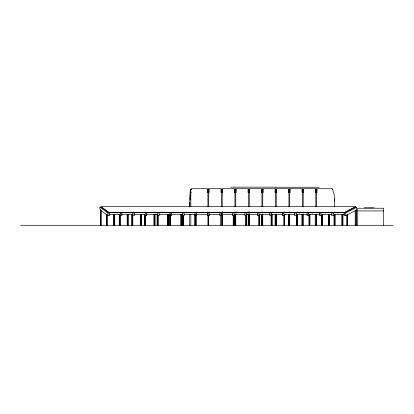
<?xml version="1.0" encoding="UTF-8"?>
<svg xmlns="http://www.w3.org/2000/svg" width="414" height="414" viewBox="0 0 414 414"><rect width="100%" height="100%" fill="white"/><g stroke="black" fill="none" stroke-linecap="round" stroke-linejoin="round"><path stroke-width="0.62" d="M209.122 211.901L209.08 215.637L207.466 215.637L207.476 214.374M209.08 215.637L209.091 214.374M332.095 188.717L332.794 189.793L333.844 193.328A39.149 31.459 10.6 0 1 334.476 198.818L334.31 201.809M189.824 203.802L189.772 206.938M190.005 199.429L190.243 193.804M190.347 191.304L190.43 189.426L191.506 189.426M190.14 199.444L190.243 196.945M190.347 194.445L190.43 189.426M189.679 206.731L190.186 190.849A15.763 6.127 -0.4 0 1 190.823 189.219L191.284 188.717L332.349 188.717L332.458 189.84M221.557 215.637L221.557 212.946L219.943 212.946L219.943 215.637L221.557 215.637L222.132 212.48M234.438 214.499L234.029 215.637L232.414 215.637L232.414 212.946L234.029 212.946L233.998 225.283M246.496 215.637L246.496 212.946L244.881 212.946L244.881 215.637L246.496 215.637L247.406 213.934M258.952 215.637L258.952 212.946L257.342 212.946L257.342 215.637L258.952 215.637L260.054 214.09M260.784 213.055L261.519 212.02M272.66 214.219L271.403 215.637L269.793 215.637L269.793 212.946L270.627 211.999M271.403 215.637L271.403 212.946L272.241 211.999M285.225 214.328L283.838 215.637L282.229 215.637L282.229 212.946L283.155 212.071M282.229 212.946L283.838 212.946L284.765 212.071M286.612 213.013L287.539 212.139M297.759 214.421L296.253 215.637L294.649 215.637L294.649 212.946L295.648 212.134M294.649 212.946L296.253 212.946L297.257 212.134M299.26 213.2L300.761 211.984M310.655 214.219L308.653 215.637L307.048 215.637L307.048 212.946L308.047 212.237M307.048 212.946L308.653 212.946L309.651 212.237M312.156 213.153L313.657 212.087M323.148 214.302L321.031 215.637L319.427 215.637L319.427 212.946L320.488 212.278M319.427 212.946L321.031 212.946L322.087 212.278M325.264 212.962L326.32 212.294M335.599 214.374L333.384 215.637L331.785 215.637L331.785 212.946L332.892 212.315M331.785 212.946L333.384 212.946L334.491 212.315M337.819 213.112L339.485 212.165M344.112 212.946L355.083 207.264L356.682 207.264L356.682 209.955L345.711 215.637L344.112 215.637L344.112 212.946L345.711 212.946L356.682 207.264M191.641 189.803L190.797 189.803L190.833 206.576M190.43 192.567L191.506 192.567M99.96 207.264L101.565 207.264L109.493 212.946L109.493 215.637L107.888 215.637L99.96 209.955L99.96 207.264L107.888 212.946L109.493 212.946M100.364 207.336L101.373 207.336M355.196 207.336L356.283 207.336M364.201 207.787L374.09 207.787M351.869 208.232L353.908 208.232M348.702 210.027L350.601 210.027M357.727 210.928L383.654 210.928M106.621 211.823L107.63 211.823M346.534 211.823L347.62 211.823M108.432 212.718L119.144 212.718M120.94 212.718L131.75 212.718M133.639 212.718L144.377 212.718M146.204 212.718L157.015 212.718M158.862 212.718L169.662 212.718M170.889 212.718L182.32 212.718M183.562 212.718L194.984 212.718M196.241 212.718L207.652 212.718M208.91 212.718L220.326 212.718M221.578 212.718L232.999 212.718M234.241 212.718L245.036 212.718M246.899 212.718L257.699 212.718M259.547 212.718L270.352 212.718M272.184 212.718L282.995 212.718M284.806 212.718L295.617 212.718M297.412 212.718L308.119 212.718M310.003 212.718L320.172 212.718M322.568 212.718L332.732 212.718M335.112 212.718L345.266 212.718M119.299 212.134L120.288 212.946L121.897 212.946L121.897 215.637L120.288 215.637L118.802 214.421M131.792 212.071L132.708 212.946L134.317 212.946L134.317 215.637L132.708 215.637L131.336 214.328M144.315 211.999L145.143 212.946L146.753 212.946L146.753 215.637L145.143 215.637L143.906 214.219M209.08 212.946L207.466 212.946L207.466 215.637M269.793 212.946L271.403 212.946M234.541 214.292L236.156 214.292M248.053 214.292L249.668 214.292M108.965 214.514L119.672 214.514M121.571 214.514L131.75 214.514M133.639 214.514L145.009 214.514M146.204 214.514L157.015 214.514M158.904 214.514L170.252 214.514M171.525 214.514L182.32 214.514M184.194 214.514L194.984 214.514M196.241 214.514L207.652 214.514M208.91 214.514L220.326 214.514M221.578 214.514L232.368 214.514M234.241 214.514L245.036 214.514M246.899 214.514L257.699 214.514M259.547 214.514L270.352 214.514M272.184 214.514L282.364 214.514M284.806 214.514L294.985 214.514M297.412 214.514L307.592 214.514M310.003 214.514L320.063 214.514M322.066 214.514L332.106 214.514M334.486 214.514L344.505 214.514M157.589 215.637L159.204 215.637L159.204 212.946L157.589 212.946L157.589 215.637L156.513 214.09M170.05 215.637L171.665 215.637L171.665 212.946L170.05 212.946L170.05 215.637L169.166 213.934M194.989 215.637L196.603 215.637L196.603 212.946L194.989 212.946L194.989 215.637L194.777 214.374M20.7 225.283L393.3 225.283M120.904 212.134L121.897 212.946M115.832 211.984L117.317 213.2M133.401 212.071L134.317 212.946M129.049 212.139L129.965 213.013M145.93 211.999L146.753 212.946M155.079 212.02L155.793 213.055M181.932 213.934L182.517 215.637L184.132 215.637L184.132 212.946L182.517 212.946L182.507 225.283M189.902 203.388L189.679 202.255M196.391 214.374L196.603 215.637M383.654 225.283L383.654 208.232L357.727 208.232L357.727 225.283M356.283 209.898L356.283 225.283M355.993 209.898L355.993 225.283M355.196 210.54L355.196 225.283M347.62 214.39L347.62 225.283M347.33 214.39L347.33 225.283M346.534 215.026L346.534 225.283M345.711 212.946L345.711 215.637M342.968 214.39L342.968 225.283M342.704 214.39L342.704 225.283M342.171 214.39L342.171 225.283M341.907 214.39L341.907 225.283M335.086 214.39L335.086 225.283M334.822 214.39L334.822 225.283M334.476 198.818L334.476 206.565M334.284 215.026L334.284 225.283M334.026 215.026L334.026 225.283M333.384 212.946L333.384 215.637M329.627 214.39L329.627 225.283M329.389 214.39L329.389 225.283M328.825 214.39L328.825 225.283M328.587 214.39L328.587 225.283M322.522 214.39L322.522 225.283M322.289 214.39L322.289 225.283M321.725 215.026L321.725 225.283M321.487 215.026L321.487 225.283M321.031 212.946L321.031 215.637M316.622 206.565L316.622 189.788L315.82 189.788L315.82 206.565M316.622 214.312L316.622 225.283M316.26 214.39L316.26 225.283M316.048 214.39L316.048 225.283M315.245 214.39L315.245 225.283M309.936 214.39L309.936 225.283M309.724 214.39L309.724 225.283M308.922 215.026L308.922 225.283M308.653 212.946L308.653 215.637M303.188 206.845L303.188 189.674L302.386 189.674L302.386 206.845M303.188 211.932L303.188 213.2M303.188 214.473L303.188 225.283M302.867 214.39L302.867 225.283M302.681 214.39L302.681 225.283M301.878 214.39L301.878 225.283M297.33 214.39L297.33 225.283M297.143 214.39L297.143 225.283M296.527 215.668L296.527 225.283M296.341 215.026L296.341 225.283M296.253 212.946L296.253 215.637M289.733 206.814L289.733 189.612L288.925 189.612L288.925 206.814M289.733 211.906L289.733 213.184M289.733 214.457L289.733 225.283M289.453 214.39L289.453 225.283M289.298 214.39L289.298 225.283M288.651 214.39L288.651 225.283M288.491 214.39L288.491 225.283M284.703 214.39L284.703 225.283M284.542 214.39L284.542 225.283M283.838 212.946L283.838 215.637M283.74 215.668L283.74 225.283M276.257 206.814L276.257 189.617L275.45 189.617L275.45 206.814M276.257 211.911L276.257 213.184M276.257 214.457L276.257 225.283M276.024 214.39L276.024 225.283M275.895 214.39L275.895 225.283M275.087 214.39L275.087 225.283M272.055 214.39L272.055 225.283M271.926 214.39L271.926 225.283M271.253 215.668L271.253 225.283M271.118 215.668L271.118 225.283M262.766 206.819L262.766 189.622L261.958 189.622L261.958 206.819M262.766 211.911L262.766 213.184M262.766 214.457L262.766 225.283M262.579 214.39L262.579 225.283M262.476 214.39L262.476 225.283M261.777 214.39L261.777 225.283M261.669 214.39L261.669 225.283M259.402 214.39L259.402 225.283M259.293 214.39L259.293 225.283M258.486 215.668L258.486 225.283M249.668 211.901L249.668 213.096M249.264 206.819L249.264 189.633L248.457 189.633L248.457 206.819M249.264 211.916L249.264 213.189M249.264 214.462L249.264 225.283M249.124 214.39L249.124 225.283M249.047 214.39L249.047 225.283M248.457 211.916L248.457 213.189M248.457 214.462L248.457 225.283M248.317 214.39L248.317 225.283M248.24 214.39L248.24 225.283M248.053 211.901L248.053 213.096M246.728 214.39L246.728 225.283M246.651 214.39L246.651 225.283M245.926 215.668L245.926 225.283M245.844 215.668L245.844 225.283M236.156 211.901L236.156 213.096M235.752 206.824L235.752 189.638L234.945 189.638L234.945 206.824M235.752 211.916L235.752 213.189M235.752 214.462L235.752 225.283M235.659 214.39L235.607 225.283M234.852 214.39L234.852 225.283M234.8 214.39L234.8 225.283M234.055 215.026L234.055 225.283M233.248 215.668L233.191 225.283M222.644 211.901L222.644 213.096M222.24 206.829L222.24 189.643L221.433 189.643L221.433 206.829M222.24 211.921L222.24 213.194M222.24 214.468L222.24 225.283M222.189 214.39L222.163 225.283M221.371 214.39L221.355 225.283M220.538 215.668L220.564 225.283M208.718 206.829L208.718 189.648L207.911 189.648L207.911 206.829M208.718 215.668L208.718 225.283M208.687 215.668L208.687 225.283M207.911 215.668L207.911 225.283M207.507 211.901L207.507 213.096M195.191 214.39L195.217 225.283M194.461 214.39L194.435 225.283M190.833 214.317L190.833 225.283M189.679 214.411L189.679 225.283M183.366 215.668L183.366 225.283M183.314 215.668L183.314 225.283M182.558 215.026L182.558 225.283M181.824 214.39L181.824 225.283M181.772 214.39L181.772 225.283M170.718 215.668L170.718 225.283M170.64 215.668L170.64 225.283M169.911 214.39L169.911 225.283M169.833 214.39L169.833 225.283M168.384 214.39L168.384 225.283M168.307 214.39L168.307 225.283M167.577 214.39L167.577 225.283M167.499 214.39L167.499 225.283M158.07 215.668L158.07 225.283M157.967 215.668L157.967 225.283M157.268 214.39L157.268 225.283M157.16 214.39L157.16 225.283M154.955 214.39L154.955 225.283M154.852 214.39L154.852 225.283M154.148 214.39L154.148 225.283M154.044 214.39L154.044 225.283M145.438 215.668L145.438 225.283M145.309 215.668L145.309 225.283M145.143 212.946L145.143 215.637M144.636 214.39L144.636 225.283M144.502 214.39L144.502 225.283M141.536 214.39L141.536 225.283M141.402 214.39L141.402 225.283M140.729 214.39L140.729 225.283M140.6 214.39L140.6 225.283M132.822 215.668L132.822 225.283M132.708 212.946L132.708 215.637M132.014 214.39L132.014 225.283M131.859 214.39L131.859 225.283M128.128 214.39L128.128 225.283M127.973 214.39L127.973 225.283M127.326 214.39L127.326 225.283M127.17 214.39L127.17 225.283M120.288 212.946L120.288 215.637M120.215 215.026L120.215 225.283M120.034 215.668L120.034 225.283M119.413 214.39L119.413 225.283M119.232 214.39L119.232 225.283M114.74 214.39L114.74 225.283M114.559 214.39L114.559 225.283M113.938 214.39L113.938 225.283M113.757 214.39L113.757 225.283M107.888 212.946L107.888 215.637M107.63 215.026L107.63 225.283M106.828 214.39L106.828 225.283M106.621 214.39L106.621 225.283M101.373 210.54L101.373 225.283M100.571 209.898L100.571 225.283M100.364 209.898L100.364 225.283M275.046 187.237A923.867 5.325 0 0 1 319.204 187.247M230.691 187.149A923.872 5.646 0 0 1 275.067 187.154M355.885 206.591L344.914 212.273L108.691 212.273L100.762 206.591L355.885 206.591M209.122 189.389L207.507 189.389L207.507 192.531L209.122 192.531L209.122 189.389M222.644 189.389L221.029 189.389L221.029 192.531L222.644 192.531L222.644 189.389M236.156 189.389L234.541 189.389L234.541 192.531L236.156 192.531L236.156 189.389M249.668 189.389L248.053 189.389L248.053 192.531L249.668 192.531L249.668 189.389M263.169 189.389L261.555 189.389L261.555 192.531L263.169 192.531L263.169 189.389M276.661 189.389L275.046 189.389L275.046 192.531L276.661 192.531L276.661 189.389M290.131 189.389L288.527 189.389L288.527 192.531L290.131 192.531L290.131 189.389M303.591 189.389L301.982 189.389L301.982 192.531L303.591 192.531L303.591 189.389M317.026 189.389L315.421 189.389L315.421 192.531L317.026 192.531L317.026 189.389M196.024 225.283L196.024 215.668L195.998 225.283M181.016 225.283L181.016 214.39L180.965 225.283"/></g></svg>
